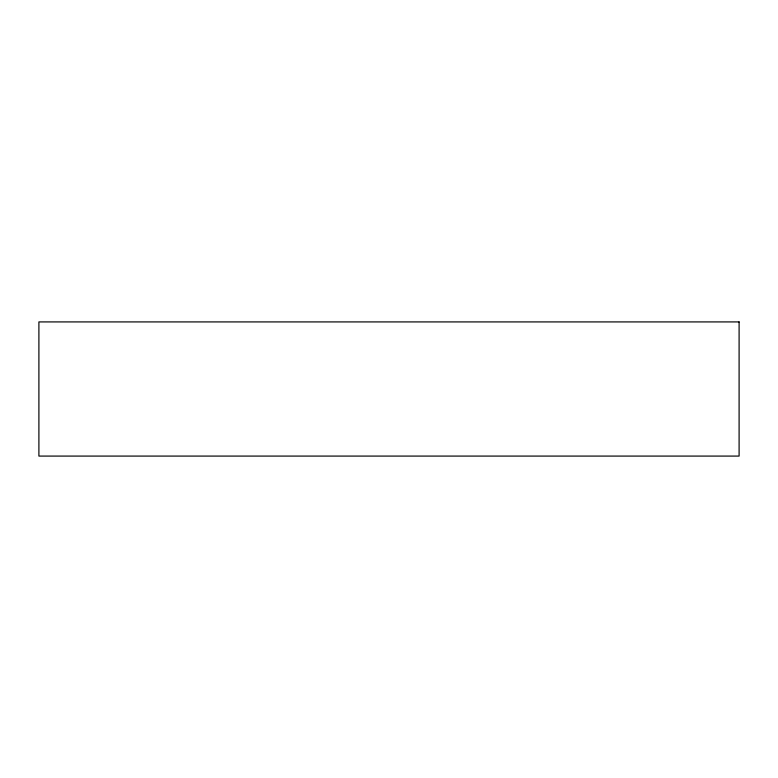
<?xml version="1.0" encoding="UTF-8"?>
<svg xmlns="http://www.w3.org/2000/svg" width="778" height="778" viewBox="0 0 778 778"><rect width="100%" height="100%" fill="white"/><g stroke="black" fill="none" stroke-linecap="round" stroke-linejoin="round"><path stroke-width="1.17" d="M739.1 321.917L38.9 321.917L38.9 456.083L739.1 456.083L739.1 321.917"/></g></svg>
